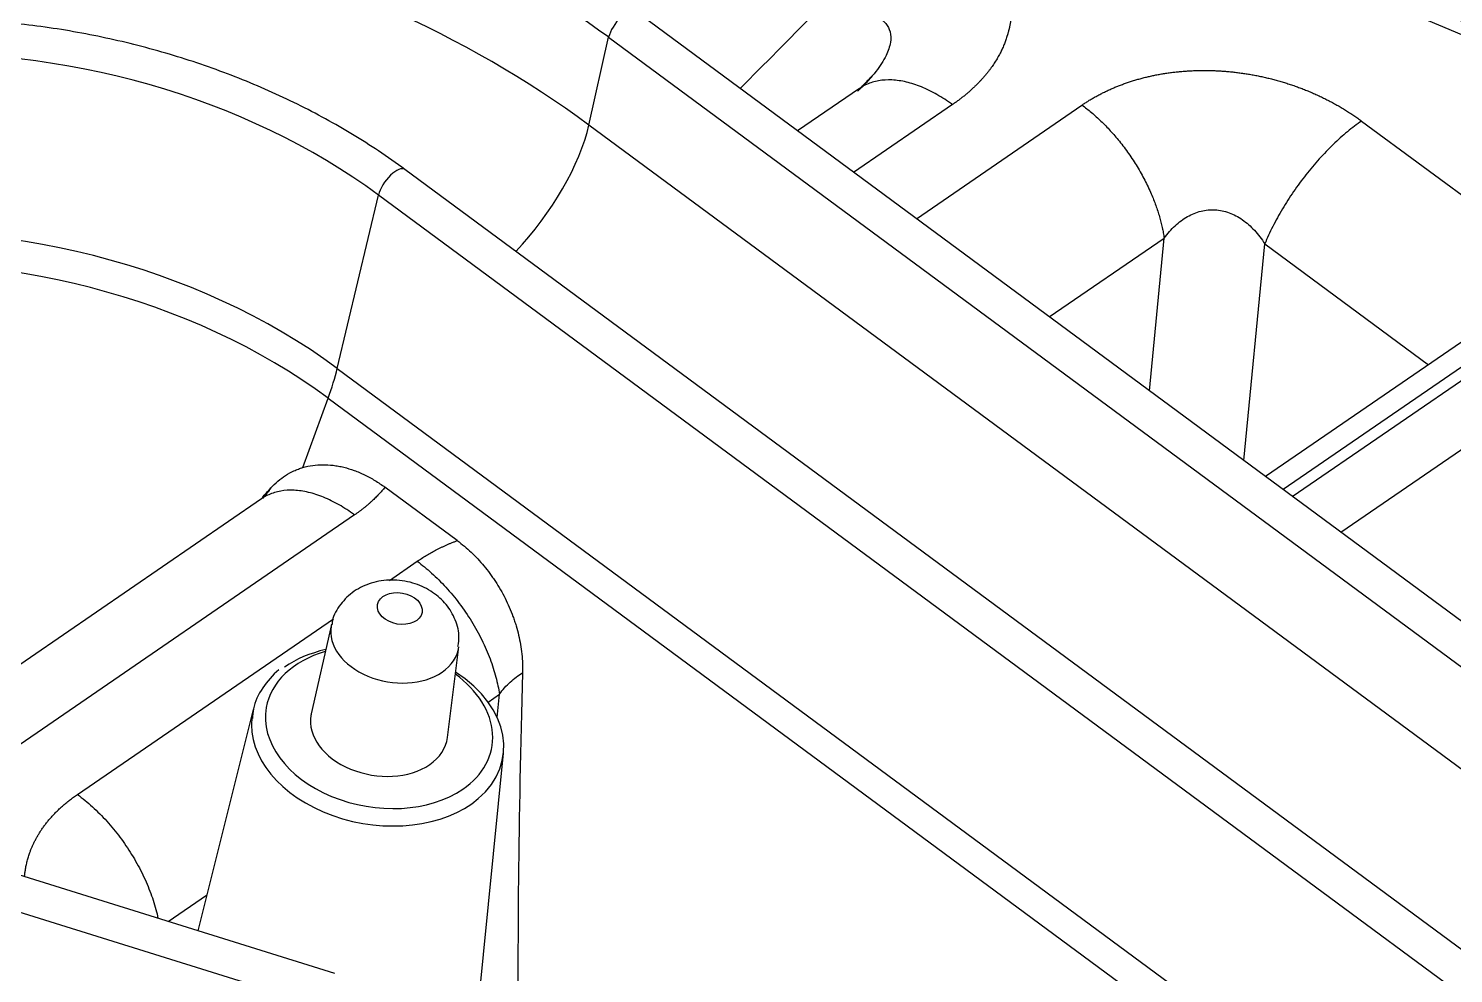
# Model space of a CAD drawing. Header units: millimetres. Extents: x -1286 to 291, y 5350 to 5880.
# Drawn here: x 125.19 to 159.14, y 5704.93 to 5727.46 of the extents above; entities that cross this region are included whole.
import ezdxf

# ---------------------------------------------------------------- set-up
doc = ezdxf.new("R2010")
doc.units = ezdxf.units.MM
doc.layers.add('粗实线层', color=7, linetype='Continuous', lineweight=35)

msp = doc.modelspace()

# ---------------------------------------------------------------- linework, layer by layer
at = {"layer": '粗实线层', "lineweight": 25}
for p, q in [((171.998, 5703.97), (139.65, 5727.865)), ((138.542, 5725.154), (139.012, 5727.245)), ((139.012, 5727.245), (171.361, 5703.35)), ((144.986, 5726.026), (143.51, 5725.013)), ((147.201, 5725.64), (144.848, 5724.025)), ((146.343, 5722.921), (150.289, 5725.63)), ((170.891, 5701.259), (138.542, 5725.154)), ((156.951, 5725.25), (162.212, 5721.364)), ((166.506, 5700.2), (134.158, 5724.095)), ((132.546, 5719.355), (133.526, 5723.486)), ((165.875, 5699.592), (133.526, 5723.486)), ((149.511, 5720.581), (152.247, 5722.459)), ((151.894, 5718.82), (152.247, 5722.459)), ((154.144, 5717.158), (154.646, 5722.322)), ((154.646, 5722.322), (158.545, 5719.442)), ((162.212, 5721.364), (155.079, 5716.467)), ((155.3, 5716.304), (162.433, 5721.201)), ((160.38, 5720.702), (154.661, 5716.776)), ((132.546, 5719.355), (164.895, 5695.46)), ((156.457, 5715.45), (161.505, 5718.915)), ((131.726, 5716.991), (132.33, 5718.645)), ((132.33, 5718.645), (164.679, 5694.75)), ((135.404, 5715.25), (133.682, 5716.522)), ((130.741, 5716.247), (122.68, 5710.714)), ((130.789, 5716.278), (130.795, 5716.282)), ((132.956, 5715.861), (124.86, 5710.304)), ((133.787, 5714.302), (134.451, 5714.757)), ((126.355, 5709.2), (132.453, 5713.386)), ((132.406, 5713.249), (131.926, 5711.122)), ((135.171, 5710.556), (135.441, 5712.72)), ((136.138, 5711.401), (136.409, 5711.587)), ((136.355, 5711.033), (136.409, 5711.587)), ((130.545, 5711.226), (129.22, 5705.951)), ((135.43, 5699.397), (136.507, 5710.185)), ((132.486, 5704.932), (120.44, 5708.689)), ((120.144, 5707.905), (132.189, 5704.148)), ((128.518, 5706.17), (129.433, 5706.798))]:
    msp.add_line(p, q, dxfattribs=at)
for centre, major_axis, ratio, start_param, end_param in [((118.501, 5677.009), (100.383, -17.515), 0.699163, 5.912318, 8.305403), ((118.501, 5677.009), (100.021, -17.452), 0.699163, 5.913241, 8.303431), ((118.443, 5676.673), (99.527, -17.366), 0.699163, 0.310401, 2.020246), ((118.042, 5674.379), (-99.358, 17.337), 0.699163, 4.051191, 4.909232), ((118.007, 5674.177), (-99.062, 17.285), 0.699163, 4.16008, 4.89734), ((123.545, 5677.375), (-82.27, 14.355), 0.699163, 4.139846, 5.588566), ((124.474, 5717.265), (21.356, -3.726), 0.699163, 0.9502, 2.82889), ((124.123, 5715.256), (-21.18, 3.696), 0.699163, 4.091792, 6.276563), ((139.348, 5727.456), (-0.302, -0.408), 0.415765, 3.141421, 5.526982), ((124.475, 5717.273), (-13.295, 2.32), 0.699163, 4.091792, 5.975346), ((136.281, 5723.734), (2.03, 2.748), 0.415765, 4.424179, 5.526982), ((133.858, 5723.69), (0.299, 0.405), 0.415765, 0.000247, 2.369154), ((123.79, 5713.344), (12.863, -2.244), 0.699163, 0.9502, 3.00091), ((123.678, 5712.705), (12.709, -2.218), 0.699163, 0.9502, 2.975529), ((129.235, 5717.326), (2.986, 4.042), 0.415765, 5.327486, 5.510745), ((133.917, 5712.948), (-1.518, 0.265), 0.699163, 0, 2.520996), ((133.917, 5712.948), (-1.518, 0.265), 0.699163, 6.249674, 6.283185), ((133.542, 5710.8), (-2.688, 0.469), 0.699163, 5.326634, 6.283185), ((133.507, 5710.599), (-2.985, 0.521), 0.699163, 5.257127, 5.662588), ((133.917, 5712.948), (-1.518, 0.265), 0.699163, 2.520996, 3.177195), ((133.542, 5710.8), (-2.688, 0.469), 0.699163, 2.520996, 4.098272), ((133.507, 5710.599), (-2.985, 0.521), 0.699163, 2.615931, 4.167583), ((138.838, 5722.456), (-1.365, -25.305), 0.057064, 5.137238, 5.590944), ((133.507, 5710.599), (-2.985, 0.521), 0.699163, 0, 0.041298), ((133.507, 5710.599), (-2.985, 0.521), 0.699163, 6.232002, 6.283185), ((133.542, 5710.8), (-2.688, 0.469), 0.699163, 0, 2.520996), ((133.542, 5710.8), (-1.623, 0.283), 0.699163, 0, 2.520996), ((133.542, 5710.8), (-1.623, 0.283), 0.699163, 6.248986, 6.283185), ((133.507, 5710.599), (-2.985, 0.521), 0.699163, 0.041298, 2.615931), ((133.542, 5710.8), (-1.623, 0.283), 0.699163, 2.520996, 3.175822)]:
    msp.add_ellipse(centre, major_axis=major_axis, ratio=ratio, start_param=start_param, end_param=end_param, dxfattribs=at)
msp.add_ellipse((134.036, 5713.631), major_axis=(-0.529, 0.092), ratio=0.699163, dxfattribs=at)
for points, degree, knots in [([(217.811, 5683.071), (217.744, 5683.321), (217.401, 5684.557), (216.633, 5686.769), (215.49, 5689.701), (214.174, 5692.611), (212.702, 5695.494), (211.073, 5698.346), (209.29, 5701.162), (207.356, 5703.937), (205.274, 5706.667), (203.048, 5709.347), (200.681, 5711.973), (198.178, 5714.54), (195.543, 5717.044), (192.779, 5719.48), (189.892, 5721.846), (186.887, 5724.136), (183.768, 5726.348), (180.541, 5728.477), (177.21, 5730.519), (173.783, 5732.473), (170.263, 5734.333), (166.658, 5736.098), (162.972, 5737.764), (159.213, 5739.329), (155.386, 5740.79), (151.498, 5742.144), (147.555, 5743.39), (143.564, 5744.525), (139.532, 5745.548), (135.464, 5746.456), (131.368, 5747.249), (127.251, 5747.924), (123.119, 5748.481), (118.979, 5748.919), (114.838, 5749.238), (110.704, 5749.436), (106.582, 5749.513), (102.479, 5749.469), (98.403, 5749.305), (94.361, 5749.02), (90.428, 5748.622), (87.514, 5748.238), (85.932, 5747.999), (85.59, 5747.946)], 3, [0, 0, 0, 0, 0.00609, 0.030175, 0.054265, 0.07836, 0.10246, 0.126565, 0.150673, 0.174786, 0.198901, 0.223018, 0.247138, 0.271259, 0.295382, 0.319506, 0.34363, 0.367754, 0.391879, 0.416004, 0.440128, 0.464253, 0.488377, 0.512501, 0.536625, 0.560748, 0.584871, 0.608994, 0.633116, 0.657239, 0.681361, 0.705483, 0.729605, 0.753727, 0.777849, 0.801972, 0.826094, 0.850217, 0.87434, 0.898463, 0.922587, 0.946711, 0.970835, 0.993691, 1, 1, 1, 1]), ([(176.993, 5718.068), (176.483, 5718.414), (174.994, 5719.404), (172.462, 5720.986), (169.358, 5722.775), (166.162, 5724.471), (162.88, 5726.071), (159.519, 5727.572), (156.085, 5728.97), (152.586, 5730.263), (149.028, 5731.448), (145.419, 5732.523), (141.766, 5733.486), (138.076, 5734.335), (134.357, 5735.068), (130.616, 5735.684), (126.86, 5736.181), (123.097, 5736.559), (119.335, 5736.816), (115.581, 5736.952), (111.843, 5736.968), (108.128, 5736.862), (104.443, 5736.635), (100.796, 5736.288), (97.194, 5735.82), (93.645, 5735.234), (90.156, 5734.53), (86.733, 5733.709), (83.383, 5732.773), (80.114, 5731.723), (76.932, 5730.563), (73.842, 5729.294), (70.854, 5727.917), (68.283, 5726.604), (66.737, 5725.727), (66.125, 5725.367)], 3, [0, 0, 0, 0, 0.016383, 0.047441, 0.0785, 0.109558, 0.140616, 0.171672, 0.202727, 0.233782, 0.264835, 0.295888, 0.32694, 0.357992, 0.389044, 0.420096, 0.451148, 0.482201, 0.513254, 0.544308, 0.575363, 0.606419, 0.637476, 0.668535, 0.699596, 0.730658, 0.761721, 0.792786, 0.823852, 0.854919, 0.885986, 0.917053, 0.948119, 0.979183, 1, 1, 1, 1]), ([(144.965, 5731.328), (145.309, 5731.231), (145.657, 5731.095), (145.988, 5730.966), (146.303, 5730.809), (146.606, 5730.658), (146.873, 5730.491), (147.134, 5730.329), (147.338, 5730.166), (147.736, 5729.847), (148.015, 5729.487), (148.289, 5729.135), (148.437, 5728.757), (148.513, 5728.563), (148.555, 5728.39), (148.599, 5728.205), (148.608, 5728.026), (148.618, 5727.839), (148.59, 5727.645), (148.562, 5727.447), (148.491, 5727.23), (148.348, 5726.789), (148.025, 5726.388), (147.696, 5725.98), (147.201, 5725.64)], 2, [0, 0, 0, 0.0625, 0.0625, 0.125, 0.125, 0.1875, 0.1875, 0.25, 0.25, 0.375, 0.375, 0.5, 0.5, 0.5625, 0.5625, 0.625, 0.625, 0.6875, 0.6875, 0.75, 0.75, 0.875, 0.875, 1, 1, 1]), ([(134.158, 5724.095), (133.953, 5724.246), (133.349, 5724.67), (132.28, 5725.317), (130.921, 5725.989), (129.487, 5726.558), (127.994, 5727.018), (126.46, 5727.364), (124.903, 5727.592), (123.341, 5727.699), (121.791, 5727.683), (120.272, 5727.545), (118.802, 5727.286), (117.396, 5726.909), (116.074, 5726.416), (114.846, 5725.816), (113.745, 5725.104), (113.027, 5724.562), (112.718, 5724.238), (112.691, 5724.209)], 3, [0, 0, 0, 0, 0.033881, 0.097835, 0.161799, 0.225756, 0.289706, 0.353653, 0.417602, 0.48156, 0.545534, 0.609529, 0.673552, 0.737602, 0.801675, 0.86575, 0.929794, 0.993756, 1, 1, 1, 1]), ([(143.905, 5727.803), (143.93, 5727.808), (144.168, 5727.849), (144.58, 5727.892), (145.063, 5727.861), (145.408, 5727.754), (145.625, 5727.59), (145.733, 5727.38), (145.741, 5727.12), (145.634, 5726.8), (145.388, 5726.418), (145.121, 5726.129), (144.955, 5725.972), (144.938, 5725.957)], 3, [0, 0, 0, 0, 0.015487, 0.147047, 0.266456, 0.372807, 0.467514, 0.555779, 0.646368, 0.746785, 0.86005, 0.986335, 1, 1, 1, 1]), ([(150.289, 5725.63), (150.623, 5725.859), (151.012, 5726.027), (151.391, 5726.192), (151.814, 5726.295), (152.228, 5726.396), (152.671, 5726.434), (153.109, 5726.471), (154.01, 5726.42), (154.457, 5726.331), (154.906, 5726.243), (155.337, 5726.093), (155.774, 5725.942), (156.176, 5725.732), (156.588, 5725.518), (156.951, 5725.25)], 2, [0, 0, 0, 0.125, 0.125, 0.25, 0.25, 0.375, 0.375, 0.5, 0.625, 0.625, 0.75, 0.75, 0.875, 0.875, 1, 1, 1]), ([(147.201, 5725.64), (147.08, 5725.73), (146.957, 5725.81), (146.711, 5725.952), (146.587, 5726.012), (146.343, 5726.112), (146.223, 5726.151), (145.987, 5726.206), (145.873, 5726.223), (145.651, 5726.233), (145.545, 5726.227), (145.342, 5726.192), (145.247, 5726.163), (145.118, 5726.105), (145.08, 5726.085), (145.043, 5726.063)], 3, [0, 0, 0, 0, 0.155174, 0.155174, 0.310348, 0.310348, 0.465522, 0.465522, 0.620696, 0.620696, 0.775871, 0.775871, 0.931045, 0.931045, 1, 1, 1, 1]), ([(156.951, 5725.25), (156.84, 5725.174), (156.727, 5725.088), (156.501, 5724.901), (156.387, 5724.799), (156.163, 5724.582), (156.052, 5724.467), (155.834, 5724.226), (155.728, 5724.099), (155.523, 5723.839), (155.424, 5723.705), (155.237, 5723.432), (155.148, 5723.293), (154.982, 5723.014), (154.905, 5722.874), (154.764, 5722.596), (154.701, 5722.458), (154.646, 5722.322)], 3, [0, 0, 0, 0, 0.125, 0.125, 0.25, 0.25, 0.375, 0.375, 0.5, 0.5, 0.625, 0.625, 0.75, 0.75, 0.875, 0.875, 1, 1, 1, 1]), ([(152.247, 5722.459), (152.327, 5722.568), (152.415, 5722.667), (152.601, 5722.84), (152.7, 5722.913), (152.907, 5723.031), (153.015, 5723.075), (153.236, 5723.13), (153.349, 5723.141), (153.573, 5723.128), (153.685, 5723.104), (153.903, 5723.025), (154.01, 5722.968), (154.212, 5722.827), (154.308, 5722.742), (154.487, 5722.549), (154.57, 5722.44), (154.646, 5722.322)], 3, [0, 0, 0, 0, 0.125, 0.125, 0.25, 0.25, 0.375, 0.375, 0.5, 0.5, 0.625, 0.625, 0.75, 0.75, 0.875, 0.875, 1, 1, 1, 1]), ([(130.964, 5716.505), (131.071, 5716.622), (131.188, 5716.722), (131.379, 5716.845), (131.445, 5716.881), (131.531, 5716.92), (131.548, 5716.928), (131.583, 5716.942), (131.601, 5716.949), (131.654, 5716.969), (131.69, 5716.981), (131.726, 5716.991)], 3, [0, 0, 0, 0, 0.5, 0.5, 0.75, 0.75, 0.8125, 0.8125, 0.875, 0.875, 1, 1, 1, 1]), ([(131.726, 5716.991), (131.803, 5717.013), (131.881, 5717.03), (132.039, 5717.052), (132.199, 5717.064), (132.364, 5717.054), (132.49, 5717.039), (132.532, 5717.032), (132.616, 5717.017), (132.658, 5717.008), (132.783, 5716.977), (132.95, 5716.926), (133.115, 5716.856), (133.239, 5716.796), (133.28, 5716.775), (133.362, 5716.73), (133.403, 5716.707), (133.524, 5716.633), (133.604, 5716.58), (133.682, 5716.522)], 3, [0, 0, 0, 0, 0.125, 0.125, 0.25, 0.375, 0.375, 0.4375, 0.4375, 0.5, 0.5, 0.625, 0.75, 0.75, 0.8125, 0.8125, 0.875, 0.875, 1, 1, 1, 1]), ([(132.956, 5715.861), (132.835, 5715.951), (132.712, 5716.032), (132.465, 5716.173), (132.342, 5716.233), (132.098, 5716.333), (131.978, 5716.372), (131.742, 5716.428), (131.627, 5716.444), (131.406, 5716.454), (131.299, 5716.448), (131.097, 5716.413), (131.001, 5716.384), (130.873, 5716.326), (130.834, 5716.306), (130.798, 5716.284)], 3, [0, 0, 0, 0, 0.155153, 0.155153, 0.310306, 0.310306, 0.465459, 0.465459, 0.620612, 0.620612, 0.775765, 0.775765, 0.930918, 0.930918, 1, 1, 1, 1]), ([(135.404, 5715.25), (135.519, 5715.164), (135.741, 5714.978), (135.943, 5714.762), (136.088, 5714.589), (136.135, 5714.529), (136.192, 5714.452), (136.203, 5714.436), (136.226, 5714.405), (136.237, 5714.389), (136.27, 5714.341), (136.292, 5714.309), (136.398, 5714.147), (136.475, 5714.013), (136.615, 5713.736), (136.677, 5713.593), (136.745, 5713.407), (136.758, 5713.37), (136.783, 5713.296), (136.818, 5713.184), (136.848, 5713.072), (136.901, 5712.848), (136.926, 5712.698), (136.95, 5712.471), (136.955, 5712.395), (136.961, 5712.245), (136.962, 5712.171), (136.96, 5712.097)], 3, [0, 0, 0, 0, 0.125, 0.25, 0.25, 0.3125, 0.3125, 0.328125, 0.328125, 0.34375, 0.34375, 0.375, 0.375, 0.5, 0.5, 0.625, 0.625, 0.65625, 0.65625, 0.6875, 0.75, 0.75, 0.875, 0.875, 0.9375, 0.9375, 1, 1, 1, 1]), ([(134.451, 5714.757), (134.565, 5714.673), (134.68, 5714.579), (134.909, 5714.372), (135.022, 5714.259), (135.244, 5714.016), (135.351, 5713.886), (135.556, 5713.615), (135.653, 5713.473), (135.833, 5713.181), (135.916, 5713.032), (136.064, 5712.732), (136.129, 5712.582), (136.241, 5712.285), (136.288, 5712.138), (136.362, 5711.855), (136.39, 5711.718), (136.409, 5711.587)], 3, [0, 0, 0, 0, 0.125, 0.125, 0.25, 0.25, 0.375, 0.375, 0.5, 0.5, 0.625, 0.625, 0.75, 0.75, 0.875, 0.875, 1, 1, 1, 1]), ([(135.419, 5712.726), (135.44, 5712.814), (135.465, 5713.046), (135.355, 5713.417), (135.119, 5713.782), (134.775, 5714.069), (134.338, 5714.264), (133.844, 5714.334), (133.357, 5714.262), (133.079, 5714.127), (132.951, 5714.042)], 3, [0, 0, 0, 0, 0.076627, 0.203852, 0.326246, 0.451654, 0.585676, 0.73045, 0.870112, 1, 1, 1, 1]), ([(132.951, 5714.042), (132.823, 5713.954), (132.62, 5713.75), (132.438, 5713.454), (132.421, 5713.277), (132.42, 5713.245)], 3, [0, 0, 0, 0, 0.456094, 0.903966, 1, 1, 1, 1]), ([(131.156, 5712.172), (131, 5712.04), (130.752, 5711.755), (130.547, 5711.343), (130.527, 5711.087), (130.527, 5711.01)], 3, [0, 0, 0, 0, 0.41841, 0.828482, 1, 1, 1, 1]), ([(136.409, 5711.587), (136.488, 5711.695), (136.574, 5711.793), (136.759, 5711.964), (136.857, 5712.038), (136.96, 5712.097)], 3, [0, 0, 0, 0, 0.5, 0.5, 1, 1, 1, 1]), ([(125.094, 5707.233), (125.107, 5707.386), (125.21, 5707.849), (125.367, 5708.14), (125.526, 5708.436), (125.771, 5708.701), (126.022, 5708.971), (126.355, 5709.2)], 2, [0, 0, 0, 0.138395, 0.425597, 0.425597, 0.712798, 0.712798, 1, 1, 1]), ([(126.355, 5709.2), (126.476, 5709.11), (126.596, 5709.011), (126.83, 5708.798), (126.944, 5708.683), (127.163, 5708.441), (127.268, 5708.313), (127.467, 5708.048), (127.56, 5707.91), (127.734, 5707.628), (127.815, 5707.484), (127.96, 5707.192), (128.025, 5707.045), (128.137, 5706.75), (128.185, 5706.603), (128.243, 5706.386), (128.26, 5706.316), (128.274, 5706.246)], 3, [0, 0, 0, 0, 0.133543, 0.133543, 0.267085, 0.267085, 0.400628, 0.400628, 0.53417, 0.53417, 0.667713, 0.667713, 0.801255, 0.801255, 0.934798, 0.934798, 1, 1, 1, 1])]:
    msp.add_open_spline(points, degree=degree, knots=knots, dxfattribs=at)
for points, degree in [([(142.145, 5726.025), (142.728, 5726.613), (143.315, 5727.206), (143.905, 5727.803)], 3), ([(145.319, 5726.356), (145.028, 5726.052)], 1), ([(145.043, 5726.063), (145.024, 5726.051), (145.005, 5726.039), (144.987, 5726.027)], 3), ([(130.754, 5716.276), (130.824, 5716.352), (130.894, 5716.429), (130.964, 5716.505)], 3), ([(130.964, 5716.505), (130.908, 5716.421), (130.84, 5716.337), (130.762, 5716.253)], 3), ([(133.682, 5716.522), (133.387, 5716.157), (132.956, 5715.861)], 2), ([(130.798, 5716.284), (130.779, 5716.272), (130.76, 5716.261), (130.742, 5716.248)], 3), ([(134.451, 5714.757), (134.882, 5715.053), (135.404, 5715.25)], 2), ([(132.022, 5701.948), (127.928, 5703.225), (123.834, 5704.502), (119.74, 5705.779)], 3)]:
    msp.add_open_spline(points, degree=degree, dxfattribs=at)
msp.add_rational_spline([(150.289, 5725.63), (151.329, 5724.862), (152.074, 5723.656), (152.247, 5722.459)], [1.10246777921, 0.965845437987, 0.965844073611, 1.10246368608], degree=3, dxfattribs=at)

doc.saveas('drawing.dxf')
